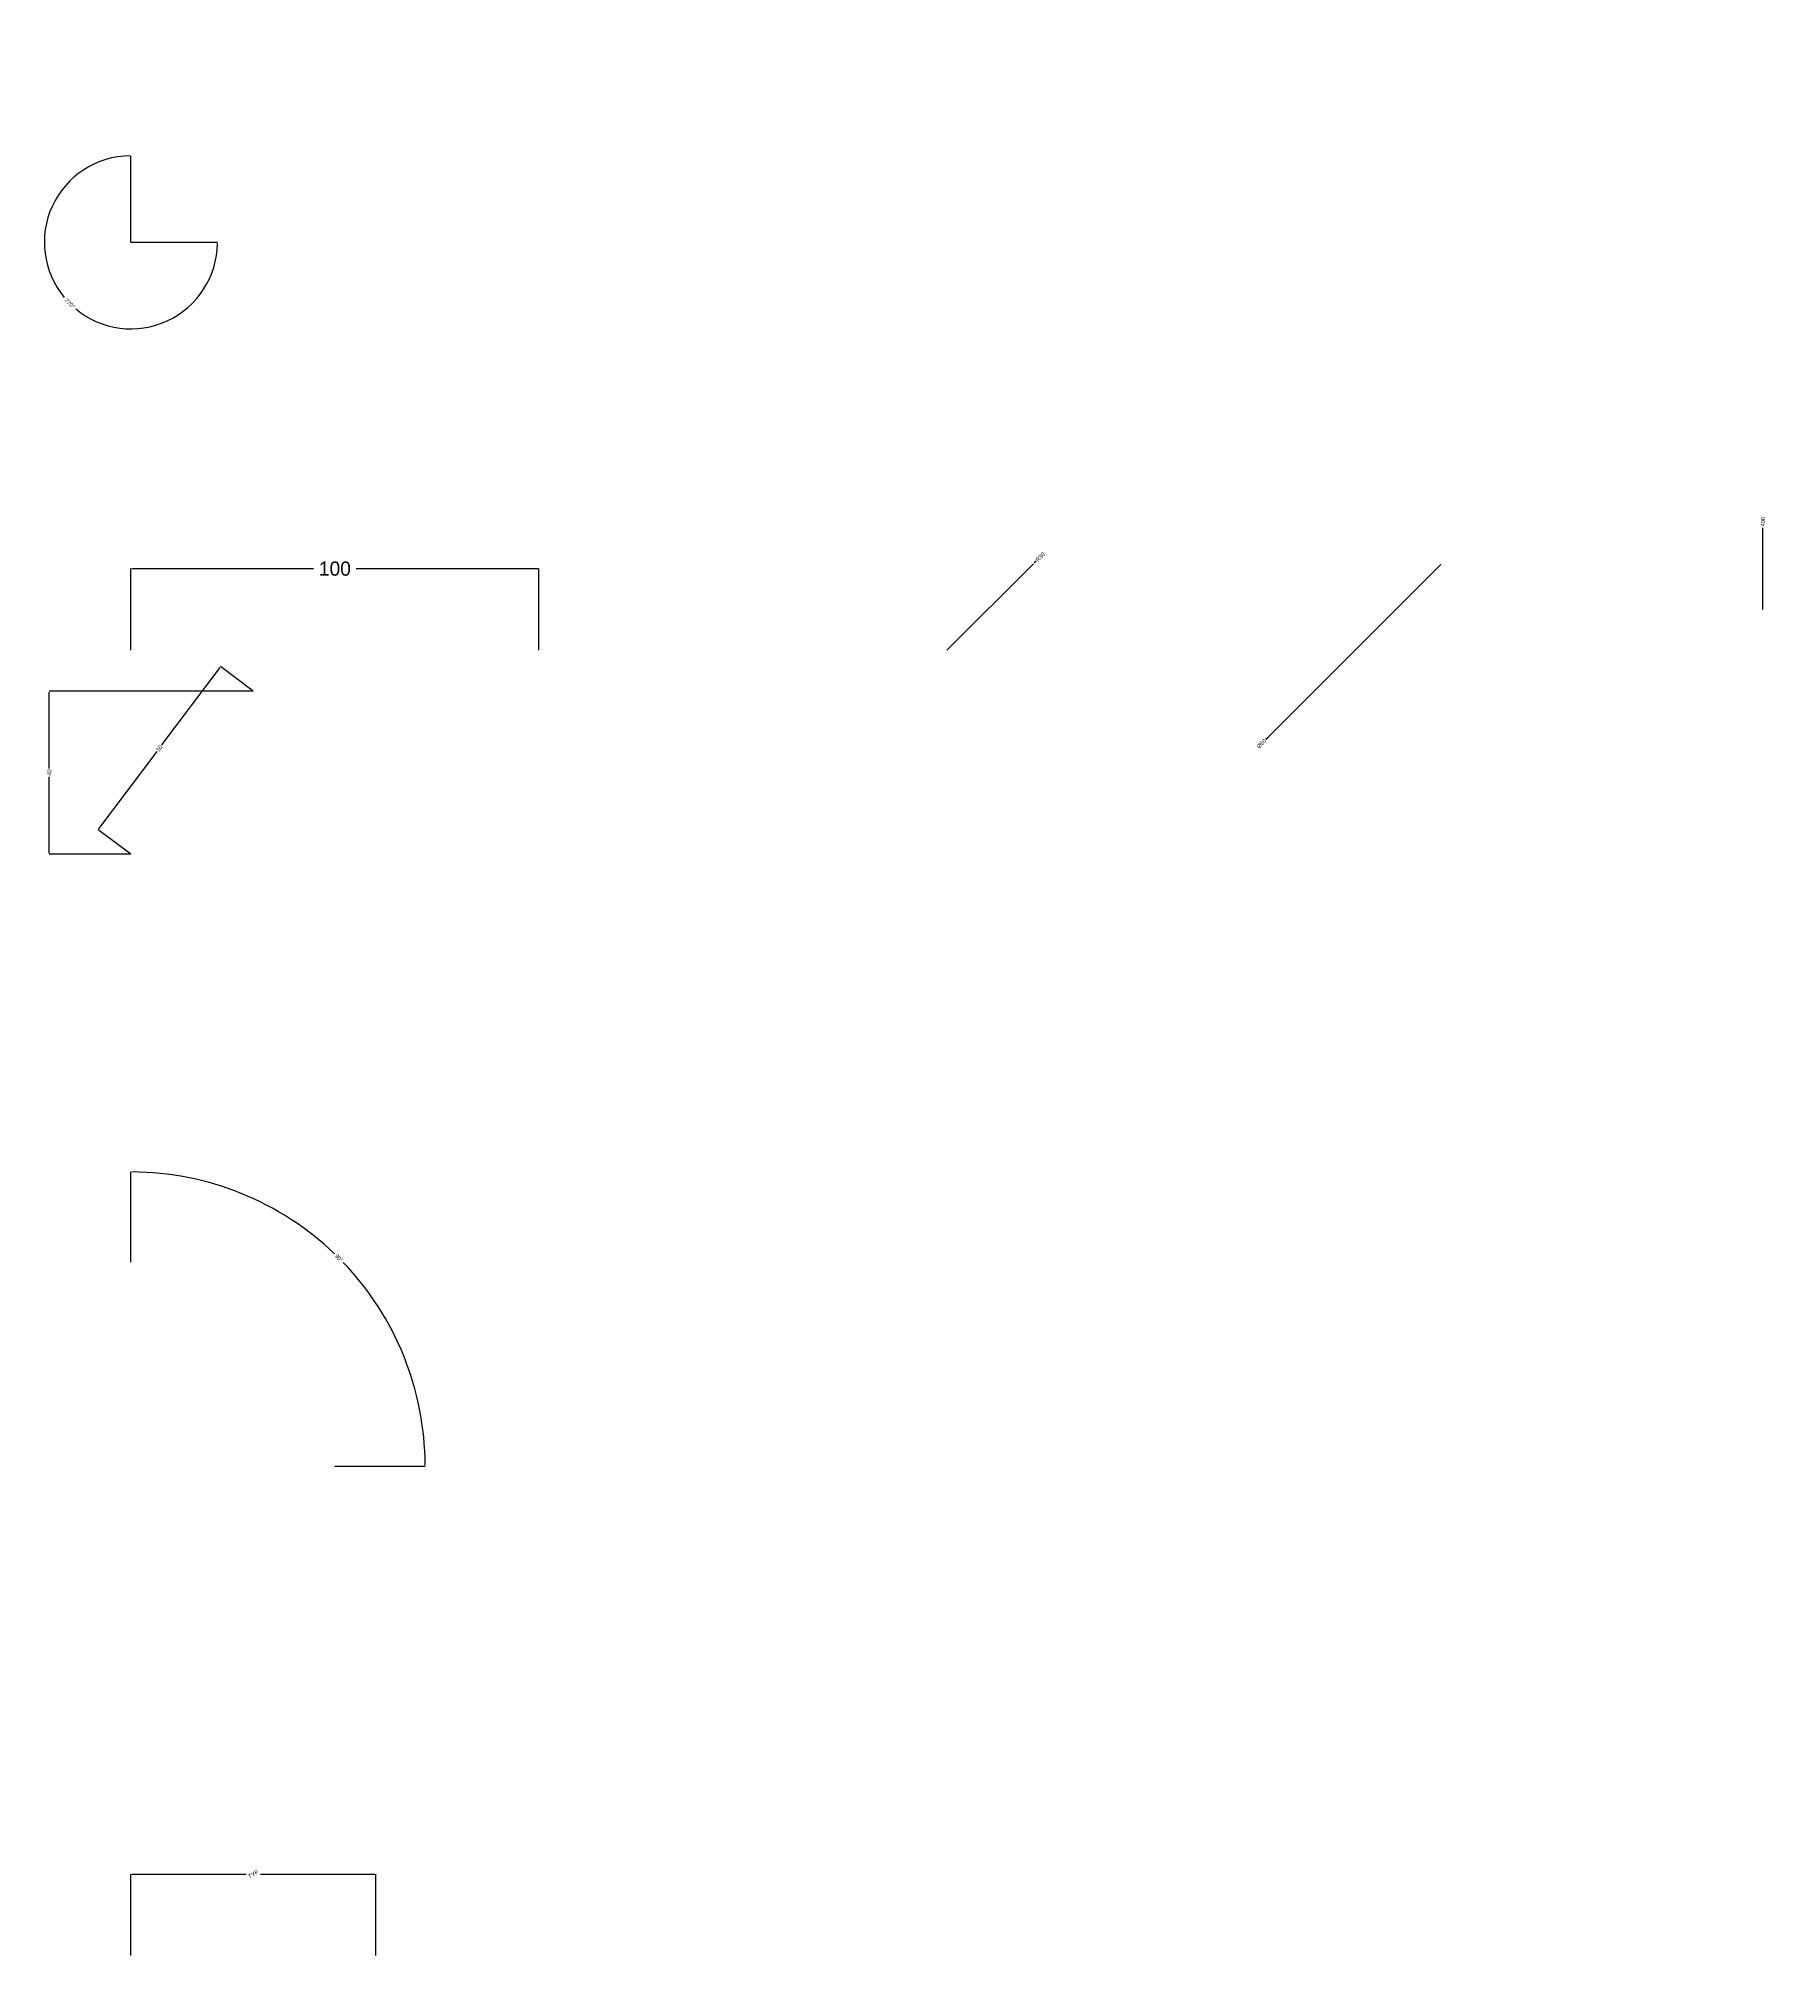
# Model space of a CAD drawing. Header units: metres. Extents: x -23 to 401, y -320 to 150.
import ezdxf

# ---------------------------------------------------------------- set-up
doc = ezdxf.new("R2010")
doc.units = ezdxf.units.M
doc.dimstyles.new('ARCH', dxfattribs={"dimtxt": 3.5, "dimasz": 2.5, "dimexe": 1.25, "dimexo": 0.625, "dimtad": 1, "dimcen": 2.5, "dimazin": 3, "dimtfac": 1, "dimtmove": 0, "dimatfit": 3})
doc.dimstyles.get("Standard").update_dxf_attribs({"dimtxt": 2.5, "dimasz": 2.5, "dimexe": 1.25, "dimexo": 0.625, "dimtad": 1, "dimcen": 2.5, "dimazin": 3, "dimtfac": 1, "dimtmove": 0, "dimatfit": 3})

# ---------------------------------------------------------------- blocks, each defined once
blk = doc.blocks.new('_CLOSEDFILLED')
at = {"color": 0, "linetype": 'BYBLOCK'}
blk.add_solid([(-1, 0.2), (0, 0), (-1, -0.2)], dxfattribs=at)
blk = doc.blocks.new('*D1')
for p, q in [((0, 0), (0, 20)), ((0.25, 20), (44.75, 20)), ((55.25, 20), (99.75, 20)), ((100, 0), (100, 20))]:
    blk.add_line(p, q)
at = {"layer": 'Defpoints'}
for p in [(0, 20), (0, 0), (100, 0)]:
    blk.add_point(p, dxfattribs=at)
at = {"xscale": 0.25, "yscale": 0.25, "rotation": 180}
blk.add_blockref('_CLOSEDFILLED', (0, 20), dxfattribs=at)
at = {"xscale": 0.25, "yscale": 0.25}
blk.add_blockref('_CLOSEDFILLED', (100, 20), dxfattribs=at)
at = {"insert": (50, 20), "char_height": 3.5, "attachment_point": 5}
blk.add_mtext('100', dxfattribs=at)
blk = doc.blocks.new('*D2')
for p, q in [((7.6, -23.2), (21.85, -4.2)), ((30, -10), (22, -4)), ((-7.85, -43.8), (6.4, -24.8)), ((0, -50), (-8, -44))]:
    blk.add_line(p, q)
at = {"layer": 'Defpoints'}
for p in [(30, -10), (-8, -44), (0, -50)]:
    blk.add_point(p, dxfattribs=at)
at = {"xscale": 0.25, "yscale": 0.25}
for p, rotation in [((22, -4), 53.13010235415598), ((-8, -44), 233.13010235415598)]:
    blk.add_blockref('_CLOSEDFILLED', p, dxfattribs=dict(at, rotation=rotation))
at = {"insert": (7, -24), "char_height": 1, "attachment_point": 5, "rotation": 53.1301}
blk.add_mtext('50', dxfattribs=at)
blk = doc.blocks.new('*D3')
for p, q in [((30, -10), (-20, -10)), ((-20, -29), (-20, -10.25)), ((-20, -49.75), (-20, -31)), ((0, -50), (-20, -50))]:
    blk.add_line(p, q)
at = {"layer": 'Defpoints'}
for p in [(30, -10), (-20, -50), (0, -50)]:
    blk.add_point(p, dxfattribs=at)
at = {"xscale": 0.25, "yscale": 0.25}
for p, rotation in [((-20, -10), 90), ((-20, -50), 270)]:
    blk.add_blockref('_CLOSEDFILLED', p, dxfattribs=dict(at, rotation=rotation))
at = {"insert": (-20, -30), "char_height": 1, "attachment_point": 5, "rotation": 90}
blk.add_mtext('40', dxfattribs=at)
blk = doc.blocks.new('*D4')
for q in [(0, 121.21), (21.21, 100)]:
    blk.add_line((0, 100), q)
for start, end in [(90.6752, 219.5901), (230.4099, 359.3248)]:
    blk.add_arc((0, 100), 21.21, start, end)
at = {"layer": 'Defpoints'}
for p in [(0, 150), (15, 115), (0, 100), (0, 100), (50, 100)]:
    blk.add_point(p, dxfattribs=at)
at = {"xscale": 0.25, "yscale": 0.25}
for p, rotation in [((0, 121.21), 360.3376186185589), ((21.21, 100), 89.66238138144108)]:
    blk.add_blockref('_CLOSEDFILLED', p, dxfattribs=dict(at, rotation=rotation))
at = {"insert": (-15, 85), "char_height": 1, "attachment_point": 5, "rotation": 315}
blk.add_mtext('270°', dxfattribs=at)
blk = doc.blocks.new('*D5')
for p, q in [((0, -150), (0, -127.89)), ((50, -200), (72.11, -200))]:
    blk.add_line(p, q)
for start, end in [(46.1919, 89.8014), (0.1986, 43.8081)]:
    blk.add_arc((0, -200), 72.11, start, end)
at = {"layer": 'Defpoints'}
for p in [(0, -150), (60, -160), (0, -200), (50, -200)]:
    blk.add_point(p, dxfattribs=at)
at = {"xscale": 0.25, "yscale": 0.25}
for p, rotation in [((0, -127.89), 179.9006813120663), ((72.11, -200), 270.0993186879337)]:
    blk.add_blockref('_CLOSEDFILLED', p, dxfattribs=dict(at, rotation=rotation))
at = {"insert": (50.99, -149.01), "char_height": 1, "attachment_point": 5, "rotation": 315}
blk.add_mtext('90°', dxfattribs=at)
blk = doc.blocks.new('*D6')
for p, q in [((200, 0), (221.21, 21.21)), ((221.83, 21.83), (221.39, 21.39))]:
    blk.add_line(p, q)
at = {"layer": 'Defpoints'}
for p in [(221.21, 21.21), (200, 0)]:
    blk.add_point(p, dxfattribs=at)
at = {"xscale": 0.25, "yscale": 0.25, "rotation": 225}
blk.add_blockref('_CLOSEDFILLED', (221.21, 21.21), dxfattribs=at)
at = {"insert": (222.89, 22.89), "char_height": 1, "attachment_point": 5, "rotation": 45}
blk.add_mtext('R30', dxfattribs=at)
blk = doc.blocks.new('*D7')
for p, q in [((278.61, -21.39), (321.04, 21.04)), ((278.17, -21.83), (278.61, -21.39))]:
    blk.add_line(p, q)
at = {"layer": 'Defpoints'}
for p in [(300, 0), (278.79, -21.21)]:
    blk.add_point(p, dxfattribs=at)
at = {"xscale": 0.25, "yscale": 0.25, "rotation": 45}
for p in [(321.21, 21.21), (278.79, -21.21)]:
    blk.add_blockref('_CLOSEDFILLED', p, dxfattribs=at)
at = {"insert": (277.11, -22.89), "char_height": 1, "attachment_point": 5, "rotation": 45}
blk.add_mtext('%%c60', dxfattribs=at)
blk = doc.blocks.new('*D8')
for p, q in [((0, -320), (0, -300)), ((0.25, -300), (28.27, -300)), ((31.73, -300), (59.75, -300)), ((60, -320), (60, -300))]:
    blk.add_line(p, q)
at = {"layer": 'Defpoints'}
for p in [(0, -300), (0, -320), (60, -320)]:
    blk.add_point(p, dxfattribs=at)
at = {"xscale": 0.25, "yscale": 0.25, "rotation": 180}
blk.add_blockref('_CLOSEDFILLED', (0, -300), dxfattribs=at)
at = {"xscale": 0.25, "yscale": 0.25}
blk.add_blockref('_CLOSEDFILLED', (60, -300), dxfattribs=at)
at = {"insert": (30, -300), "char_height": 1, "attachment_point": 5, "rotation": 30}
blk.add_mtext('TYP', dxfattribs=at)
blk = doc.blocks.new('*D9')
for p, q in [((400, 29.5), (400, 30)), ((400, 29), (400, 29.5)), ((400, 10), (400, 29))]:
    blk.add_line(p, q)
at = {"layer": 'Defpoints'}
for p in [(400, 30), (400, 10), (0, 0)]:
    blk.add_point(p, dxfattribs=at)
at = {"insert": (400, 31.5), "char_height": 1, "attachment_point": 5, "rotation": 90}
blk.add_mtext('400', dxfattribs=at)

msp = doc.modelspace()

# ---------------------------------------------------------------- dimensions: what is measured, and where the dimension line sits
dim = msp.add_angular_dim_2l(base=(15, 115), line1=((0, 100), (50, 100)), line2=((0, 100), (0, 150)), dimstyle='Standard')
dim.commit()
dim.dimension.update_dxf_attribs({"geometry": '*D4', "text_midpoint": (-15, 85)})
dim = msp.add_ordinate_dim(feature_location=(400, 10), offset=(0, 20), dtype=1, origin=(0, 0), dimstyle='Standard')
dim.commit()
dim.dimension.update_dxf_attribs({"geometry": '*D9', "text_midpoint": (400, 31.5)})
dim = msp.add_radius_dim(center=(200, 0), mpoint=(221.213, 21.213), dimstyle='Standard')
dim.commit()
dim.dimension.update_dxf_attribs({"geometry": '*D6', "text_midpoint": (222.893, 22.893)})
dim = msp.add_linear_dim(base=(0, 20), p1=(0, 0), p2=(100, 0), dimstyle='ARCH')
dim.commit()
dim.dimension.update_dxf_attribs({"geometry": '*D1', "text_midpoint": (50, 20)})
dim = msp.add_diameter_dim_2p(p1=(321.213, 21.213), p2=(278.787, -21.213), dimstyle='Standard')
dim.commit()
dim.dimension.update_dxf_attribs({"geometry": '*D7', "text_midpoint": (277.107, -22.893)})
for base, angle, picture, middle in [((-8, -44), 53.1301, '*D2', (7, -24)), ((-20, -50), 90, '*D3', (-20, -30))]:
    dim = msp.add_linear_dim(base=base, p1=(0, -50), p2=(30, -10), angle=angle, dimstyle='Standard')
    dim.commit()
    dim.dimension.update_dxf_attribs({"geometry": picture, "text_midpoint": middle})
dim = msp.add_angular_dim_3p(base=(60, -160), center=(0, -200), p1=(50, -200), p2=(0, -150), dimstyle='Standard')
dim.commit()
dim.dimension.update_dxf_attribs({"geometry": '*D5', "text_midpoint": (50.99, -149.01)})
dim = msp.add_linear_dim(base=(0, -300), p1=(0, -320), p2=(60, -320), text='TYP', dimstyle='Standard')
dim.commit()
dim.dimension.update_dxf_attribs({"geometry": '*D8', "text_midpoint": (30, -300), "text_rotation": 30})

doc.saveas('drawing.dxf')
